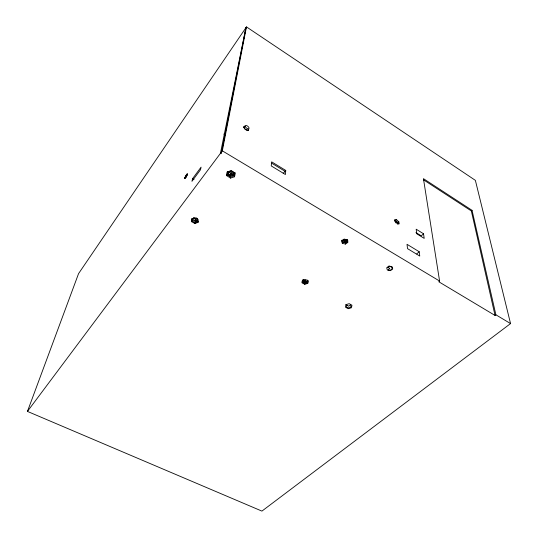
<?xml version="1.0" encoding="UTF-8"?>
<svg xmlns="http://www.w3.org/2000/svg" width="538" height="538" viewBox="0 0 538 538"><rect width="100%" height="100%" fill="white"/><g stroke="black" fill="none" stroke-linecap="round" stroke-linejoin="round"><path stroke-width="0.81" d="M191.77 221.77L191.777 218.852L194.944 217.675L198.092 219.43L198.065 222.349L194.904 223.512L191.77 221.77L192.032 218.415M302.403 280.016L302.134 282.847L304.777 284.313L307.756 283.365L308.025 280.54M306.969 282.927L307.01 281.717L303.298 279.646L303.25 280.863A2.293 1.715 2 0 0 303.768 283.264A2.293 1.715 2 0 0 306.969 282.927L303.25 280.863M304.777 284.313L304.824 283.096M305.113 281.899L305.16 280.681M285.026 171.299L271.67 163.155M285.739 170.432L285.416 174.527L271.246 165.926L271.67 161.864L285.739 170.432L283.21 173.465M226.834 175.724L227.218 171.978L231.286 170.62L234.951 173.021L234.541 176.76L230.493 178.105L226.834 175.724L227.345 171.588M234.541 176.76L235.059 172.624M302.134 282.847L302.464 280.419L305.45 279.471L308.099 280.944L307.756 283.365M233.028 175.644L233.223 174.494L231.084 173.229L229.739 174.958L229.538 176.108L229.121 175.825A2.562 2.139 11.4 0 1 228.899 172.9A2.562 2.139 11.4 0 1 232.308 172.664A2.562 2.139 11.4 0 1 233.115 175.543L230.883 174.373L231.084 173.229M230.493 178.105L230.688 176.955L234.729 175.617M221.636 151.756L222.329 150.835L246.478 26.9L475.377 180.364L510.549 323.587L261.919 511.1L27.451 411.409L78.555 273.634L246.478 26.9M198.065 222.349L198.314 221.179L196.733 221.757M197.002 221.764L197.258 220.587L195.18 219.437L194.924 220.607L197.002 221.764A2.434 1.917 13.4 0 1 193.707 222.16A2.434 1.917 13.4 0 1 192.846 219.437A2.434 1.917 13.4 0 1 196.141 219.04L196.397 217.87M194.904 223.512L195.159 222.342M192.57 178.67L191.938 181.333L200.479 169.779L201.077 167.13L192.57 178.67L194.01 179.497M185.731 177.486A2.32 0.424 -60.9 0 0 187.197 174.184A2.32 0.424 -60.9 0 0 185.22 176.908A2.32 0.424 -60.9 0 0 185.731 177.486L186.047 176.195M184.904 177.762L187.19 174.621M225.637 133.834L224.965 134.742L223.821 134.049M27.451 411.409L221.131 152.429M243.6 127.291L244.521 126.074L243.606 127.21L245.281 129.497L247.87 130.626L248.771 129.47L247.85 130.687M194.924 220.607L196.141 219.04M229.538 176.108L230.883 174.373M232.914 174.83L233.31 174.399A2.562 2.139 11.4 0 0 232.503 171.521A2.562 2.139 11.4 0 0 229.101 171.756A2.562 2.139 11.4 0 0 229.322 174.675L229.861 175.038A2.562 2.139 11.4 0 0 232.396 175.146M394.341 220.54L395.578 220.627L396.546 219.686L398.813 221.824L399.236 223.842L397.38 223.721L395.1 221.569L394.69 219.551L396.546 219.686M395.766 222.86L396.963 221.696M398.12 224.111L397.844 222.766L398.813 221.824M423.534 233.774L424.2 238.381L416.789 233.801L416.177 229.208L423.534 233.774L421.274 235.879L415.928 232.577M416.755 253.949L419.189 251.723L407.024 244.313L407.528 248.637L419.768 256.061L419.189 251.723M495.047 315.45L471.342 210.957L472.041 210.324L423.44 178.65L439.586 281.051L438.773 281.757L495.047 315.45L495.888 314.797L472.041 210.324M341.832 240.23L342.316 242.1L345.409 242.867L347.878 241.152L347.561 239.908M345.436 244.077L347.904 242.356L347.279 239.861L344.159 239.08L341.691 240.816L342.336 243.304L345.436 244.077L345.409 242.867M302.181 281.63L304.165 282.732M343.5 239.625L346.687 241.508L346.714 242.712L342.881 240.452A2.428 1.89 -2.4 0 1 346.297 240.069A2.428 1.89 -2.4 0 1 346.714 242.712M222.329 150.835L439.586 281.051M495.888 314.797L510.549 323.587M423.467 179.786L471.342 210.957M227.043 174.581L230.688 176.955M395.578 220.627L397.844 222.766M344.777 240.385L344.804 241.589M342.316 242.1L342.336 243.304M347.023 239.632A2.428 1.89 -2.4 0 1 345.08 242.248A2.428 1.89 -2.4 0 1 342.376 240.163M196.895 218.22A2.434 1.917 13.4 0 1 197.016 220.842A2.434 1.917 13.4 0 1 193.788 220.889A2.434 1.917 13.4 0 1 193.095 218.273M193.485 217.91A2.434 1.917 13.4 0 1 193.983 217.648M307.252 280.016A2.293 1.715 2 0 1 306.599 282.033M306.088 282.255A2.293 1.715 2 0 1 303.587 281.899A2.293 1.715 2 0 1 303.015 280.036M248.058 129.234A2.354 1.089 38.7 0 1 245.731 129.483A2.354 1.089 38.7 0 1 244.521 126.786M394.663 220.916A2.26 0.989 44.8 0 1 396.735 221.999A2.26 0.989 44.8 0 1 397.71 224.03M345.921 304.656L345.436 307.178L348.2 308.718L351.462 307.743L351.973 305.221L349.196 303.674L345.921 304.656M245.92 27.72L221.266 153.66L220.459 153.175L245.92 27.72M187.54 173.956L186.666 176.175L185.173 178.408L184.561 178.421L186.921 173.982L187.54 173.956M346.943 305.214L346.748 305.402A2.253 1.627 -1.1 0 0 347.413 307.541A2.253 1.627 -1.1 0 0 350.433 307.218A2.253 1.627 -1.1 0 0 350.299 305.026L348.705 306.196L346.943 305.214M389.7 268.368L388.167 269.8A2.394 1.782 -5.4 0 0 391.53 269.444A2.394 1.782 -5.4 0 0 391.24 266.935A2.394 1.782 -5.4 0 0 387.871 267.292L389.7 268.368M389.021 266.068L386.674 267.776L387.36 270.069L390.38 270.661L392.727 268.966L392.054 266.666L389.021 266.068M245.355 126.719A2.354 1.089 38.8 0 0 248.738 128.757A2.354 1.089 38.8 0 0 247.251 125.892A2.354 1.089 38.8 0 0 245.355 126.719"/></g></svg>
